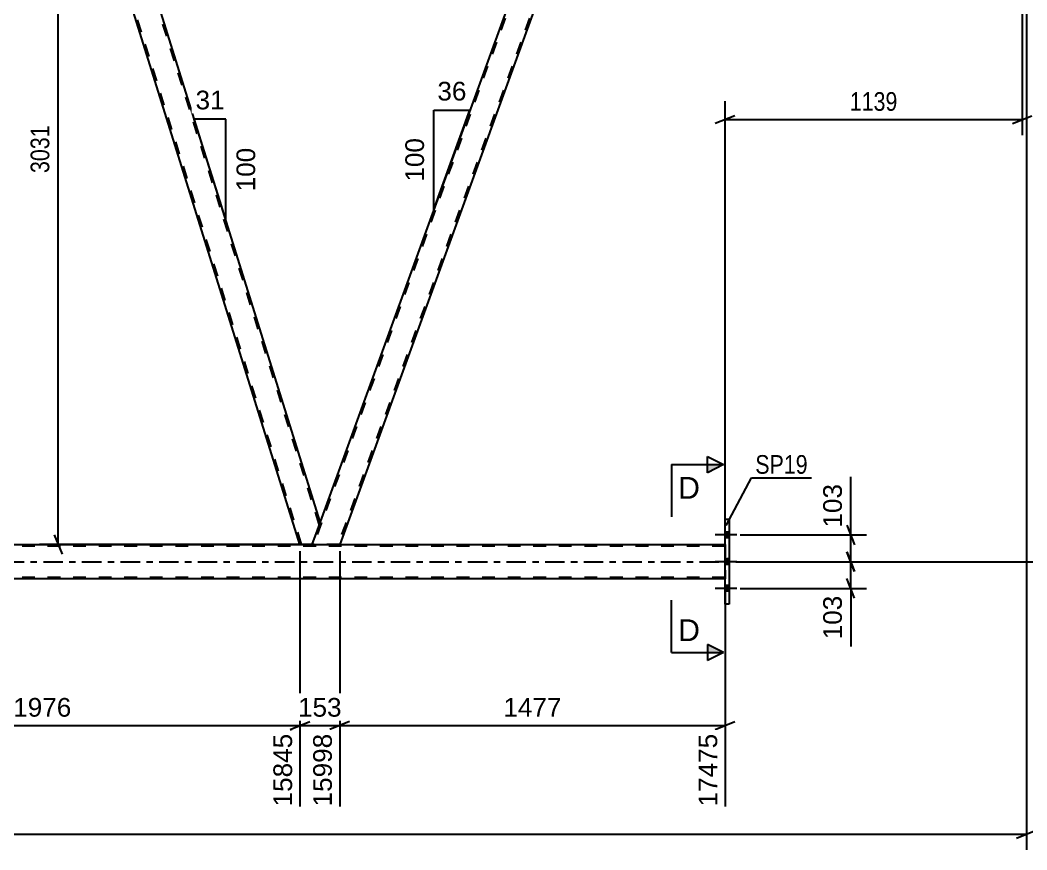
# Model space of a CAD drawing. Header units: millimetres. Extents: x 0 to 1189, y 0 to 841.
# Drawn here: x 638.3 to 792.7, y 426.5 to 553.7 of the extents above; entities that cross this region are included whole.
import ezdxf

# ---------------------------------------------------------------- set-up
doc = ezdxf.new("R2010")
doc.units = ezdxf.units.MM
doc.linetypes.add('DXK_LINE_DOT2', pattern=[3.9198, 1.9599, -1.9599])
doc.linetypes.add('DXK_LINE_DOT3', pattern=[5.9187, 2.979, -0.9799, 0.9799, -0.9799])
doc.styles.add('Arial', font='ARIAL.TTF', dxfattribs={"height": 0.2})
doc.styles.add('Arial Narrow', font='ARIALN.TTF', dxfattribs={"height": 0.2})

# ---------------------------------------------------------------- blocks, each defined once
blk = doc.blocks.new('Part-203723932-4372 - 4226')
at = {"color": 2, "linetype": 'Continuous'}
for p, q in [((646.27, 594.53), (644.67, 590.14)), ((647.49, 594.53), (646.27, 594.53)), ((684.29, 476.77), (647.49, 594.53)), ((681.18, 473.31), (644.67, 590.14)), ((684.12, 476.32), (683.03, 473.31)), ((684.29, 476.77), (684.12, 476.32))]:
    blk.add_line(p, q, dxfattribs=at)
at = {"color": 7, "linetype": 'DXK_LINE_DOT2'}
for p, q in [((684.15, 476.4), (647.24, 594.53)), ((681.43, 473.31), (644.81, 590.51)), ((684.27, 476.72), (684.12, 476.32)), ((683.03, 473.31), (681.18, 473.31)), ((681.22, 473.31), (681.18, 473.31))]:
    blk.add_line(p, q, dxfattribs=at)
blk = doc.blocks.new('Part-203723932-4325 - 4226')
at = {"color": 7, "linetype": 'DXK_LINE_DOT2'}
for p, q in [((727.4, 594.53), (683.28, 473.31)), ((731.15, 594.53), (687.03, 473.31)), ((727.18, 594.53), (727.15, 594.53)), ((731.09, 594.53), (730.89, 594.53)), ((684.29, 476.77), (683.03, 473.31)), ((687.28, 473.31), (683.03, 473.31)), ((683.03, 473.31), (683.06, 473.31))]:
    blk.add_line(p, q, dxfattribs=at)
at = {"color": 2, "linetype": 'Continuous'}
for p, q in [((727.15, 594.53), (684.29, 476.77)), ((731.4, 594.53), (687.28, 473.31)), ((727.15, 594.53), (727.18, 594.53)), ((727.18, 594.53), (730.89, 594.53)), ((730.89, 594.53), (731.4, 594.53))]:
    blk.add_line(p, q, dxfattribs=at)
blk = doc.blocks.new('Part-203723932-4344 - 4226')
at = {"color": 7, "linetype": 'DXK_LINE_DOT2'}
for p, q in [((746.37, 473.07), (73.65, 473.07)), ((746.37, 473.31), (746.37, 468.03)), ((746.37, 468.27), (73.65, 468.27))]:
    blk.add_line(p, q, dxfattribs=at)
at = {"color": 2, "linetype": 'Continuous'}
for p, q in [((606.61, 473.31), (746.37, 473.31)), ((746.37, 468.03), (606.61, 468.03))]:
    blk.add_line(p, q, dxfattribs=at)
at = {"color": 7, "linetype": 'DXK_LINE_DOT3'}
blk.add_line((73.65, 470.67), (746.37, 470.67), dxfattribs=at)
blk = doc.blocks.new('Part-203723932-4421 - 4226')
at = {"color": 7, "linetype": 'DXK_LINE_DOT2'}
for p, q in [((642.27, 594.53), (598.15, 473.31)), ((646.01, 594.53), (601.89, 473.31)), ((642.05, 594.53), (642.01, 594.53)), ((646.27, 594.53), (644.67, 590.14)), ((645.95, 594.53), (645.76, 594.53)), ((599.65, 478.14), (597.89, 473.31)), ((603.9, 478.14), (602.15, 473.31)), ((602.15, 473.31), (597.89, 473.31)), ((597.89, 473.31), (597.93, 473.31))]:
    blk.add_line(p, q, dxfattribs=at)
at = {"color": 2, "linetype": 'Continuous'}
for p, q in [((642.01, 594.53), (599.65, 478.14)), ((642.01, 594.53), (642.05, 594.53)), ((642.05, 594.53), (645.76, 594.53)), ((645.76, 594.53), (646.27, 594.53)), ((644.67, 590.14), (603.9, 478.14))]:
    blk.add_line(p, q, dxfattribs=at)
blk = doc.blocks.new('Part-203723932-4487 - 4226')
at = {"color": 2, "linetype": 'Continuous'}
for p, q in [((746.37, 464.17), (746.37, 477.17)), ((746.37, 477.17), (747.01, 477.17)), ((747.01, 477.17), (747.01, 464.17)), ((747.01, 464.17), (746.37, 464.17))]:
    blk.add_line(p, q, dxfattribs=at)
blk = doc.blocks.new('Bolt-203723932-4516 - 4226')
at = {"linetype": 'Continuous'}
for points in [[(746.37, 475.21), (746.37, 474.33), (747.01, 474.33), (747.01, 475.21)], [(746.37, 475.21), (746.37, 474.33), (747.01, 474.33), (747.01, 475.21)], [(746.37, 475.21), (746.37, 474.33), (747.01, 474.33), (747.01, 475.21)], [(746.37, 471.11), (746.37, 470.23), (747.01, 470.23), (747.01, 471.11)], [(746.37, 471.11), (746.37, 470.23), (747.01, 470.23), (747.01, 471.11)], [(746.37, 467.01), (746.37, 466.13), (747.01, 466.13), (747.01, 467.01)], [(746.37, 467.01), (746.37, 466.13), (747.01, 466.13), (747.01, 467.01)], [(746.37, 467.01), (746.37, 466.13), (747.01, 466.13), (747.01, 467.01)]]:
    blk.add_hatch(color=1, dxfattribs=at).paths.add_polyline_path(points)
at = {"color": 1, "linetype": 'Continuous'}
for p, q in [((748.17, 474.77), (744.85, 474.77)), ((748.17, 474.77), (744.85, 474.77)), ((748.17, 474.77), (744.85, 474.77)), ((747.01, 475.21), (746.37, 475.21)), ((747.01, 475.21), (746.37, 475.21)), ((747.01, 475.21), (746.37, 475.21)), ((747.01, 474.33), (746.37, 474.33)), ((747.01, 474.33), (746.37, 474.33)), ((747.01, 474.33), (746.37, 474.33)), ((747.01, 471.11), (746.37, 471.11)), ((747.01, 471.11), (746.37, 471.11)), ((748.17, 470.67), (744.85, 470.67)), ((748.17, 470.67), (744.85, 470.67)), ((747.01, 470.23), (746.37, 470.23)), ((747.01, 470.23), (746.37, 470.23)), ((748.17, 466.57), (744.85, 466.57)), ((748.17, 466.57), (744.85, 466.57)), ((748.17, 466.57), (744.85, 466.57)), ((747.01, 467.01), (746.37, 467.01)), ((747.01, 467.01), (746.37, 467.01)), ((747.01, 467.01), (746.37, 467.01)), ((747.01, 466.13), (746.37, 466.13)), ((747.01, 466.13), (746.37, 466.13)), ((747.01, 466.13), (746.37, 466.13))]:
    blk.add_line(p, q, dxfattribs=at)
blk = doc.blocks.new('StraightDimension-203723932-11803 - 4226')
at = {"color": 7, "linetype": 'Continuous'}
for p, q in [((687.28, 472.31), (687.28, 433.15)), ((746.37, 467.03), (746.37, 433.15)), ((688.78, 446.16), (685.78, 444.96)), ((744.87, 444.96), (747.87, 446.16)), ((687.28, 445.56), (746.37, 445.56))]:
    blk.add_line(p, q, dxfattribs=at)
at = {"color": 0}
blk.add_wipeout([(721.87, 446.31), (721.87, 450.51), (711.78, 450.51), (711.78, 446.31)], dxfattribs=at)
at = {"color": 0, "linetype": 'Continuous'}
blk.add_wipeout([(745.77, 444.86), (741.57, 444.86), (741.57, 432.55), (745.77, 432.55)], dxfattribs=at)
at = {"color": 3, "style": 'Arial'}
blk.add_text('1477', height=2.865, dxfattribs=at).set_placement((712.38, 446.91))
at = {"color": 3, "linetype": 'Continuous', "style": 'Arial'}
blk.add_text('17475', height=2.865, rotation=90.0002, dxfattribs=at).set_placement((745.17, 433.15))
blk = doc.blocks.new('AngleDimension-203723932-12403 - 4226')
at = {"color": 7, "linetype": 'Continuous'}
for p, q in [((669.2, 525.06), (664.99, 538.52)), ((669.82, 538.52), (664.99, 538.52)), ((669.82, 523.06), (664.99, 538.52)), ((669.82, 523.06), (669.82, 538.52))]:
    blk.add_line(p, q, dxfattribs=at)
at = {"color": 0}
for points in [[(670.23, 539.42), (670.23, 543.62), (664.58, 543.62), (664.58, 539.42)], [(674.92, 534.72), (670.72, 534.72), (670.72, 526.85), (674.92, 526.85)]]:
    blk.add_wipeout(points, dxfattribs=at)
at = {"color": 3, "style": 'Arial'}
blk.add_text('31', height=2.865, dxfattribs=at).set_placement((665.18, 540.02))
blk.add_text('100', height=2.865, rotation=90.0002, dxfattribs=at).set_placement((674.32, 527.45))
blk = doc.blocks.new('AngleDimension-203723932-12345 - 4226')
at = {"color": 7, "linetype": 'Continuous'}
for p, q in [((701.71, 539.88), (707.26, 539.88)), ((701.71, 524.66), (707.26, 539.88)), ((701.71, 524.66), (701.71, 539.88)), ((704.29, 531.74), (707.26, 539.88))]:
    blk.add_line(p, q, dxfattribs=at)
at = {"color": 0}
for points in [[(707.31, 540.78), (707.31, 544.98), (701.66, 544.98), (701.66, 540.78)], [(700.81, 536.21), (696.61, 536.21), (696.61, 528.34), (700.81, 528.34)]]:
    blk.add_wipeout(points, dxfattribs=at)
at = {"color": 3, "style": 'Arial'}
blk.add_text('36', height=2.865, dxfattribs=at).set_placement((702.26, 541.38))
blk.add_text('100', height=2.865, rotation=90.0002, dxfattribs=at).set_placement((700.21, 528.94))
blk = doc.blocks.new('StraightDimension-203723932-19049 - 4226')
at = {"color": 7, "linetype": 'Continuous'}
for p, q in [((765.04, 472.17), (766.24, 469.17)), ((748.67, 470.67), (768.04, 470.67)), ((765.64, 466.57), (765.64, 470.67)), ((766.24, 465.07), (765.04, 468.07)), ((748.67, 466.57), (768.04, 466.57))]:
    blk.add_line(p, q, dxfattribs=at)
at = {"color": 0}
blk.add_wipeout([(764.89, 466.05), (760.69, 466.05), (760.69, 458.17), (764.89, 458.17)], dxfattribs=at)
at = {"color": 7, "linetype": 'Continuous'}
blk.add_line((765.64, 466.57), (765.64, 457.65), dxfattribs=at)
blk.add_line((765.64, 466.57), (765.64, 457.65), dxfattribs=at)
at = {"color": 3, "style": 'Arial'}
blk.add_text('103', height=2.865, rotation=90.0002, dxfattribs=at).set_placement((764.29, 458.77))
blk = doc.blocks.new('StraightDimension-203723932-11805 - 4226')
at = {"color": 7, "linetype": 'Continuous'}
for p, q in [((602.15, 472.31), (602.15, 433.15)), ((681.18, 472.31), (681.18, 433.15)), ((603.65, 446.16), (600.65, 444.96)), ((679.68, 444.96), (682.68, 446.16)), ((602.15, 445.56), (681.18, 445.56))]:
    blk.add_line(p, q, dxfattribs=at)
at = {"color": 0}
blk.add_wipeout([(646.71, 446.31), (646.71, 450.51), (636.62, 450.51), (636.62, 446.31)], dxfattribs=at)
at = {"color": 0, "linetype": 'Continuous'}
blk.add_wipeout([(680.58, 444.86), (676.38, 444.86), (676.38, 432.55), (680.58, 432.55)], dxfattribs=at)
at = {"color": 3, "style": 'Arial'}
blk.add_text('1976', height=2.865, dxfattribs=at).set_placement((637.22, 446.91))
at = {"color": 3, "linetype": 'Continuous', "style": 'Arial'}
blk.add_text('15845', height=2.865, rotation=90.0002, dxfattribs=at).set_placement((679.98, 433.15))
blk = doc.blocks.new('StraightDimension-203723932-4917 - 4226')
at = {"color": 7, "linetype": 'Continuous'}
for p, q in [((791.94, 593.53), (791.94, 536.05)), ((746.37, 474.31), (746.37, 541.3)), ((747.87, 539.05), (744.87, 537.85)), ((790.44, 537.85), (793.44, 539.05)), ((746.37, 538.45), (791.94, 538.45))]:
    blk.add_line(p, q, dxfattribs=at)
at = {"color": 0}
blk.add_wipeout([(773.41, 539.2), (773.41, 543.4), (764.9, 543.4), (764.9, 539.2)], dxfattribs=at)
at = {"color": 3, "style": 'Arial Narrow'}
blk.add_text('1139', height=2.863, dxfattribs=at).set_placement((765.5, 539.8))
blk = doc.blocks.new('StraightDimension-203723932-4935 - 4226')
at = {"color": 7, "linetype": 'Continuous'}
for p, q in [((644.7, 593.03), (643.5, 596.03)), ((726.15, 594.53), (641.25, 594.53)), ((644.1, 473.31), (644.1, 594.53)), ((643.5, 474.81), (644.7, 471.81)), ((682.03, 473.31), (641.25, 473.31))]:
    blk.add_line(p, q, dxfattribs=at)
at = {"color": 0}
blk.add_wipeout([(643.35, 538.18), (639.15, 538.18), (639.15, 529.66), (643.35, 529.66)], dxfattribs=at)
at = {"color": 3, "style": 'Arial Narrow'}
blk.add_text('3031', height=2.863, rotation=90.0002, dxfattribs=at).set_placement((642.75, 530.26))
blk = doc.blocks.new('StraightDimension-203723932-4954 - 4226')
at = {"color": 7, "linetype": 'Continuous'}
for p, q in [((814.13, 595.03), (812.93, 598.03)), ((793.58, 596.53), (815.93, 596.53)), ((813.53, 470.67), (813.53, 596.53)), ((812.93, 472.17), (814.13, 469.17)), ((748.01, 470.67), (815.93, 470.67))]:
    blk.add_line(p, q, dxfattribs=at)
at = {"color": 0}
blk.add_wipeout([(812.78, 537.86), (808.58, 537.86), (808.58, 529.34), (812.78, 529.34)], dxfattribs=at)
at = {"color": 3, "style": 'Arial Narrow'}
blk.add_text('3147', height=2.863, rotation=90.0002, dxfattribs=at).set_placement((812.18, 529.94))
blk = doc.blocks.new('StraightDimension-203723932-5346 - 4226')
at = {"color": 7, "linetype": 'Continuous'}
for p, q in [((792.58, 589.03), (792.58, 426.49)), ((791.08, 428.29), (794.08, 429.49)), ((58.95, 428.89), (792.58, 428.89))]:
    blk.add_line(p, q, dxfattribs=at)
blk = doc.blocks.new('StraightDimension-203723932-11804 - 4226')
at = {"color": 7, "linetype": 'Continuous'}
for p, q in [((681.18, 472.31), (681.18, 433.15)), ((687.28, 472.31), (687.28, 433.15)), ((679.68, 444.96), (682.68, 446.16)), ((688.78, 446.16), (685.78, 444.96)), ((681.18, 445.56), (687.28, 445.56))]:
    blk.add_line(p, q, dxfattribs=at)
at = {"color": 0}
blk.add_wipeout([(688.17, 446.31), (688.17, 450.51), (680.29, 450.51), (680.29, 446.31)], dxfattribs=at)
at = {"color": 0, "linetype": 'Continuous'}
blk.add_wipeout([(686.68, 444.86), (682.48, 444.86), (682.48, 432.55), (686.68, 432.55)], dxfattribs=at)
at = {"color": 3, "style": 'Arial'}
blk.add_text('153', height=2.865, dxfattribs=at).set_placement((680.89, 446.91))
at = {"color": 3, "linetype": 'Continuous', "style": 'Arial'}
blk.add_text('15998', height=2.865, rotation=90.0002, dxfattribs=at).set_placement((686.08, 433.15))
blk = doc.blocks.new('StraightDimension-203723932-19048 - 4226')
at = {"color": 7, "linetype": 'Continuous'}
for p, q in [((765.04, 476.27), (766.24, 473.27)), ((748.67, 474.77), (768.04, 474.77)), ((765.64, 470.67), (765.64, 474.77)), ((766.24, 469.17), (765.04, 472.17)), ((748.67, 470.67), (768.04, 470.67))]:
    blk.add_line(p, q, dxfattribs=at)
at = {"color": 0}
blk.add_wipeout([(764.89, 483.17), (760.69, 483.17), (760.69, 475.3), (764.89, 475.3)], dxfattribs=at)
at = {"color": 7, "linetype": 'Continuous'}
blk.add_line((765.64, 474.77), (765.64, 483.69), dxfattribs=at)
blk.add_line((765.64, 474.77), (765.64, 483.69), dxfattribs=at)
at = {"color": 3, "style": 'Arial'}
blk.add_text('103', height=2.865, rotation=90.0002, dxfattribs=at).set_placement((764.29, 475.9))
blk = doc.blocks.new('Mark-203723932-4483 - 4226')
at = {"color": 0}
blk.add_wipeout([(759.05, 484.15), (759.05, 487.15), (751.01, 487.15), (751.01, 484.15)], dxfattribs=at)
blk.add_wipeout([(759.05, 484.15), (759.05, 487.15), (751.01, 487.15), (751.01, 484.15)], dxfattribs=at)
at = {"color": 30, "linetype": 'Continuous'}
for p, q in [((746.56, 476.21), (750.41, 483.55)), ((750.41, 483.55), (759.65, 483.55))]:
    blk.add_line(p, q, dxfattribs=at)
at = {"color": 3, "style": 'Arial Narrow'}
blk.add_text('SP19', height=2.863, dxfattribs=at).set_placement((751.01, 484.15))
blk = doc.blocks.new('SectionMark-203723932-5403 - 4226')
at = {"linetype": 'Continuous'}
for points in [[(743.66, 484.32), (743.66, 485.57), (746.16, 485.57)], [(743.66, 456.75), (743.66, 458), (746.16, 456.75)]]:
    blk.add_hatch(color=6, dxfattribs=at).paths.add_polyline_path(points)
at = {"color": 6, "linetype": 'Continuous'}
for p, q in [((743.66, 484.32), (743.66, 486.82)), ((743.66, 486.82), (746.16, 485.57)), ((738.16, 485.57), (738.16, 477.57)), ((738.16, 485.57), (746.16, 485.57)), ((746.16, 485.57), (743.66, 484.32)), ((738.16, 456.75), (738.16, 464.75)), ((746.16, 456.75), (743.66, 458)), ((743.66, 458), (743.66, 455.5)), ((738.16, 456.75), (746.16, 456.75)), ((746.16, 456.75), (743.66, 455.5))]:
    blk.add_line(p, q, dxfattribs=at)
at = {"color": 0, "linetype": 'Continuous'}
for points in [[(742.53, 480.32), (742.53, 483.82), (739.16, 483.82), (739.16, 480.32)], [(742.53, 458.5), (742.53, 462), (739.16, 462), (739.16, 458.5)]]:
    blk.add_wipeout(points, dxfattribs=at)
at = {"color": 3, "linetype": 'Continuous', "style": 'Arial'}
for p in [(739.16, 480.32), (739.16, 458.5)]:
    blk.add_text('D', height=3.34, dxfattribs=at).set_placement(p)

msp = doc.modelspace()

# ---------------------------------------------------------------- block references
for name in ['Part-203723932-4421 - 4226', 'Part-203723932-4372 - 4226', 'Part-203723932-4325 - 4226', 'Part-203723932-4487 - 4226', 'Bolt-203723932-4516 - 4226', 'Part-203723932-4344 - 4226']:
    msp.add_blockref(name, (0, 0))

# ---------------------------------------------------------------- next in the draw order: block references
for name in ['StraightDimension-203723932-4917 - 4226', 'AngleDimension-203723932-12345 - 4226', 'AngleDimension-203723932-12403 - 4226', 'StraightDimension-203723932-11805 - 4226', 'StraightDimension-203723932-11803 - 4226', 'StraightDimension-203723932-19049 - 4226']:
    msp.add_blockref(name, (0, 0))

# ---------------------------------------------------------------- next in the draw order: block references
for name in ['StraightDimension-203723932-4954 - 4226', 'StraightDimension-203723932-4935 - 4226']:
    msp.add_blockref(name, (0, 0))

# ---------------------------------------------------------------- next in the draw order: block references
msp.add_blockref('StraightDimension-203723932-5346 - 4226', (0, 0))

# ---------------------------------------------------------------- next in the draw order: block references
for name in ['StraightDimension-203723932-19048 - 4226', 'StraightDimension-203723932-11804 - 4226']:
    msp.add_blockref(name, (0, 0))

# ---------------------------------------------------------------- next in the draw order: block references
msp.add_blockref('Mark-203723932-4483 - 4226', (0, 0))

# ---------------------------------------------------------------- next in the draw order: block references
msp.add_blockref('SectionMark-203723932-5403 - 4226', (0, 0))

doc.saveas('drawing.dxf')
